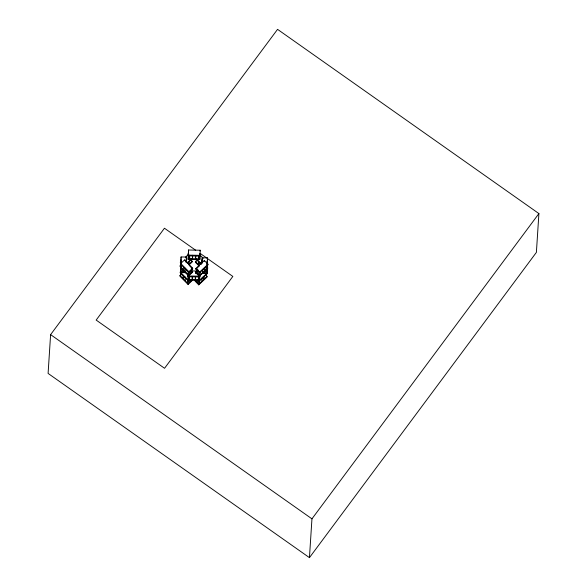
<?xml version="1.0" encoding="UTF-8"?>
<svg xmlns="http://www.w3.org/2000/svg" width="587" height="587" viewBox="0 0 587 587"><rect width="100%" height="100%" fill="white"/><g stroke="black" fill="none" stroke-linecap="round" stroke-linejoin="round"><path stroke-width="0.88" d="M185.874 272.669L180.613 272.566L180.811 261.208M180.613 272.566L180.855 260.445M186.248 262.301L186.336 257.055L181.082 256.952L180.84 269.081L182.594 269.117M186.086 262.294L186.116 260.547L186.064 261.31M199.888 254.487L199.94 253.723L199.8 259.601L188.119 259.373L188.258 253.496L188.207 254.259M187.906 280.219L187.957 279.456L199.639 279.683L199.595 280.447L187.906 280.219L188.045 274.342M188.346 255.881L188.486 250.003L200.167 250.231L200.028 256.108L188.346 255.881L188.486 250.003M188.133 276.734L188.185 275.963L199.866 276.191L199.815 276.961L188.133 276.734L188.163 275.024M188.185 275.963L188.229 273.41M188.999 276.066L188.941 279.471L189.146 275.046M189.256 255.22L189.205 258.632L189.381 255.91M192.543 255.286L192.485 258.698L192.661 255.976M192.272 276.983L192.228 279.537L192.404 276.815M195.64 255.345L195.581 258.75L195.757 256.027M195.368 277.035L195.324 279.588L195.5 276.866M195.559 273.461L195.588 271.759M198.641 277.952L198.611 279.654L198.817 275.23M198.927 255.404L198.868 258.816L199.044 256.093M199.8 259.601L199.844 257.04M199.595 280.447L199.675 275.332M199.815 276.961L199.896 274.489M201.95 263.013L201.979 261.266L201.928 262.037M202.082 262.917L202.199 257.781L207.46 257.884L207.218 270.013L205.465 269.976M202.111 263.02L202.199 257.781M201.737 273.395L206.991 273.498L207.233 261.369L207.182 262.132M207.218 270.013L207.46 257.884M50.607 334.627L48.097 373.42L309.444 557.65L536.393 252.373L538.903 213.58L277.556 29.35L50.607 334.627L311.954 518.849L309.444 557.65M181.317 267.459L180.092 266.227L180.143 265.463L181.361 266.689M180.319 262.741L180.37 261.978M181.244 274.305L179.982 275.486L179.93 276.25L188.06 284.446L191.839 280.902L191.883 280.138L188.104 283.675L188.06 284.446M181.794 265.794L180.532 266.975L180.48 267.745L188.61 275.934L192.389 272.397L192.433 271.627L191.186 270.365M180.759 263.49L180.708 264.253L188.831 272.449L192.609 268.905L192.661 268.142L184.538 259.946L180.759 263.49L188.882 271.686L188.831 272.449M180.833 261.442L181.009 258.72M181.031 257.722L181.082 256.952M180.781 264.642L180.957 261.919M180.737 267.65L180.913 264.928M180.891 264.774L181.009 262.954M180.855 268.12L180.679 270.842L184.186 270.915M180.693 276.213L180.869 273.491L182.131 272.309M181.244 267.701L181.42 264.979L180.092 266.227M183.159 275.795L182.983 278.517L184.868 276.741M183.709 267.283L183.533 270.005L185.419 268.237M184.487 260.716L184.538 259.946M186.292 257.825L186.336 257.055M186.094 261.545L186.27 258.823M185.14 280.681L185.316 277.959M185.69 272.177L185.866 269.455M188.119 259.373L188.17 258.603L199.851 258.83M187.598 280.263L187.422 282.985L191.201 279.441M187.994 275.105L188.148 271.759M189.3 261.435L189.124 264.157L187.297 262.316M188.332 280.19L180.209 271.994L180.158 272.764L188.28 280.953L188.332 280.19L189.594 279.008M188.61 275.934L188.654 275.171L192.433 271.627M191.487 261.941L191.663 259.219L187.209 263.402M190.98 260.048L192.198 261.274L192.147 262.044L188.919 265.067M191.927 268.215L191.751 270.937L187.972 274.481M196.146 262.235L196.322 259.513L201.26 264.495M199.309 276.352L199.36 275.582L207.754 267.709L207.703 268.479L199.309 276.352L195.654 272.662L195.698 271.898L196.99 270.688M195.875 269.176L195.926 268.406L204.32 260.533L207.981 264.223L207.93 264.986L199.536 272.86L195.875 269.176L198.949 266.293M196.528 269.418L196.41 271.231L200.064 274.921L200.24 272.199M198.611 261.817L198.435 264.539L200.321 262.771M200.116 251.001L200.167 250.231M200.028 256.108L200.079 255.345L188.398 255.118M198.758 284.856L198.81 284.093L207.204 276.22L207.152 276.983L198.758 284.856L195.104 281.166L195.148 280.403L198.81 284.093M197.768 280.138L198.986 281.371L199.03 280.601L207.431 272.728L206.213 271.502M199.536 272.86L199.58 272.097L207.981 264.223M199.69 280.703L199.514 283.426L196.469 280.351M201.957 262.228L202.133 259.505M201.877 281.21L202.053 278.487M202.427 272.706L202.603 269.983M204.276 261.303L204.32 260.533M204.276 276.404L204.1 279.126L202.273 277.277M204.826 267.892L204.65 270.614L203.432 269.389M207.218 262.33L207.394 259.608M206.463 276.91L206.631 274.188M207.006 268.398L207.182 265.676M207.16 265.522L207.336 262.8M207.174 267.628L207.292 265.808M207.24 269.007L207.064 271.73L203.557 271.664M207.314 266.96L207.365 266.197M207.541 263.475L207.593 262.712M206.991 273.498L207.042 272.735L202.662 272.647M207.431 272.728L207.38 273.498L198.986 281.371M311.954 518.849L538.903 213.58M185.536 257.128L188.765 254.105M187.253 262.631L191.773 258.397M188.97 264.304L192.198 261.274M188.882 271.686L192.661 268.142M195.654 272.662L196.946 271.451M188.28 280.953L189.542 279.779M180.891 268.318L182.645 268.347M205.516 269.213L207.27 269.242M190.966 270.908L197.254 271.025M180.664 271.803L185.044 271.891M195.669 250.231L164.448 228.226L96.165 320.076L164.551 368.284L232.841 276.426L200.13 253.371M200.094 255.147L203.219 258.295M196.315 258.691L201.312 263.732M199.213 265.324L195.464 261.545L195.412 262.308L199.162 266.094M188.618 256.145L189.836 257.377M196.586 268.508L198.413 270.358M195.926 268.406L199.58 272.097M189.638 265.911L192.609 268.905M195.698 271.898L199.36 275.582M191.135 271.135L192.389 272.397M197.812 279.375L199.03 280.601M180.532 266.975L188.654 275.171M179.982 275.486L188.104 283.675"/></g></svg>
